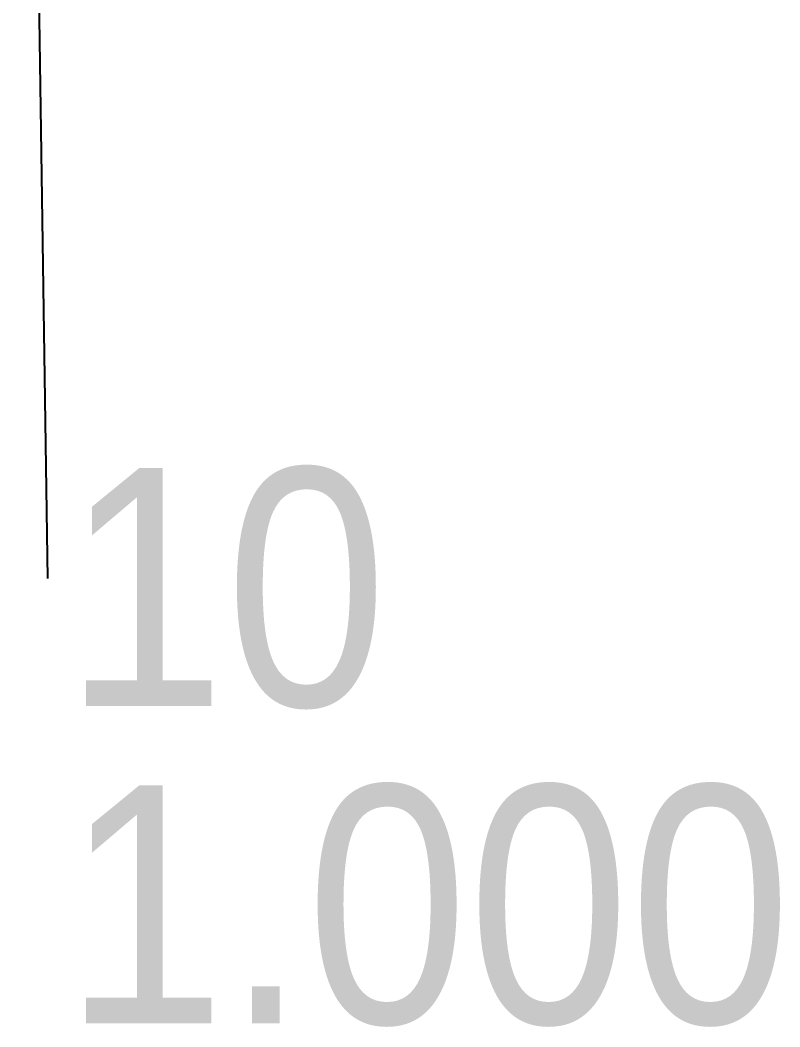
# Model space of a CAD drawing. Extents: x 5.6 to 41.9, y 2.5 to 31.5.
# Drawn here: x 14.998 to 15.929, y 11.302 to 12.536 of the extents above; entities that cross this region are included whole.
import ezdxf

# ---------------------------------------------------------------- set-up
doc = ezdxf.new("R2010")
doc.units = 0
doc.header["$MEASUREMENT"] = 0
doc.layers.get('0').update_dxf_attribs({"linetype": 'CONTINUOUS'})
doc.styles.add('SLDTEXTSTYLE0', font='GOTHIC.TTF', dxfattribs={"width": 0.913})
doc.styles.get("Standard").update_dxf_attribs({"font": 'GOTHIC.TTF'})
doc.dimstyles.new('SLDDIMSTYLE2', dxfattribs={"dimtxt": 0.1875, "dimasz": 0.0625, "dimexe": 0, "dimexo": 0.0625, "dimgap": 0.046875, "dimtad": 0, "dimtih": 1, "dimtoh": 1, "dimdec": 0, "dimzin": 0, "dimtxsty": 'STANDARD', "dimblk1": 'DOT', "dimblk2": 'DOT', "dimsah": 1, "dimcen": 0.09, "dimazin": 3, "dimtfac": 1, "dimtdec": 0, "dimtofl": 0, "dimtmove": 0, "dimatfit": 3, "dimtolj": 1, "dimtzin": 0})

# ---------------------------------------------------------------- blocks, each defined once
blk = doc.blocks.new('NOTE8')
at = {"color": 7, "linetype": 'CONTINUOUS'}
blk.add_line((0, 0), (0, 0), dxfattribs=at)
at = {"color": 7, "char_height": 0.291667, "attachment_point": 1, "style": 'SLDTEXTSTYLE0'}
for s, insert in [('{\\fCentury Gothic|b0|i0;10}', (0.02, 0.1353)), ('{\\fCentury Gothic|b0|i0;1.000}', (0.02, -0.2536))]:
    blk.add_mtext(s, dxfattribs=dict(at, insert=insert))

msp = doc.modelspace()

# ---------------------------------------------------------------- block references
msp.add_blockref('NOTE8', (15.0317, 11.8513))

# ---------------------------------------------------------------- leaders
at = {"color": 7}
msp.add_leader([(15.0074, 13.4881), (15.0317, 11.8513)], dimstyle='SLDDIMSTYLE2', dxfattribs=at)

doc.saveas('drawing.dxf')
